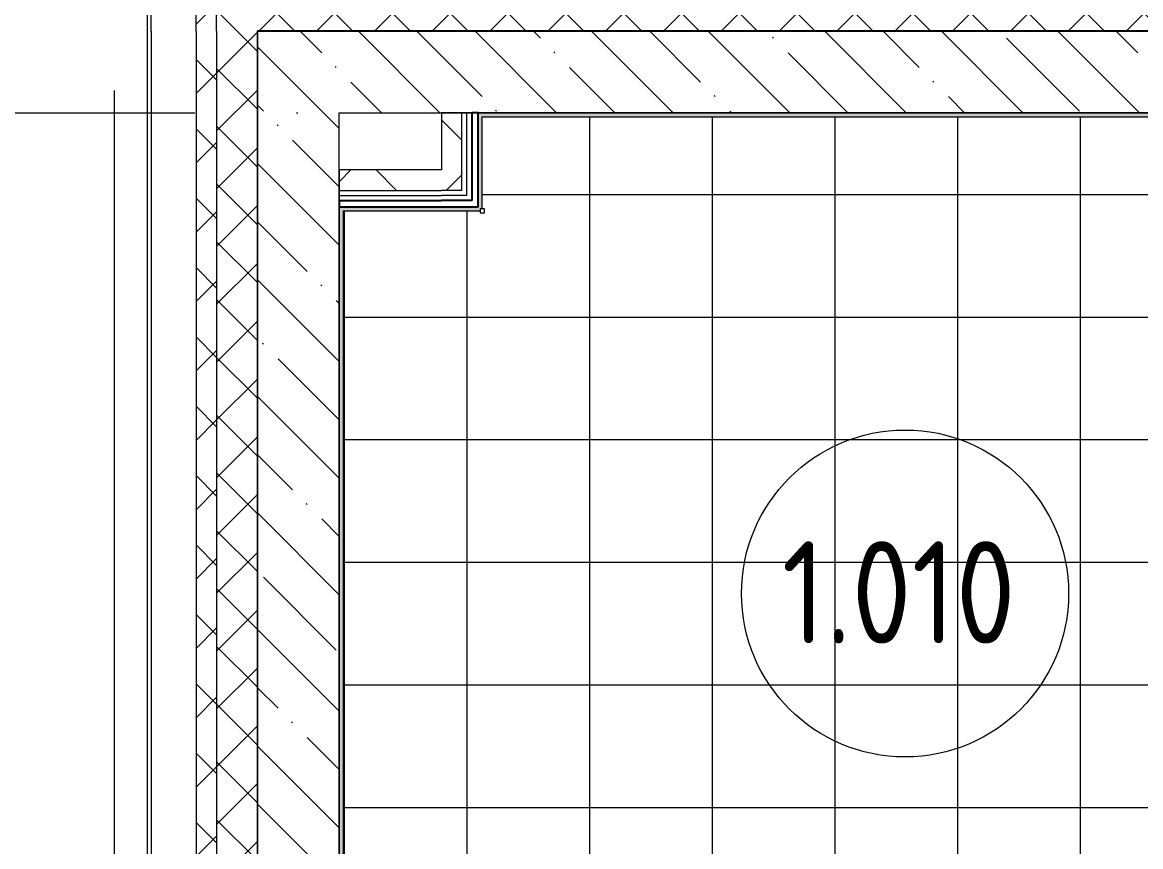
# Model space of a CAD drawing. Header units: millimetres. Extents: x -4370 to 196781, y -4577 to 61202.
# Drawn here: x 13025 to 15760, y 56579 to 58596 of the extents above; entities that cross this region are included whole.
import ezdxf

# ---------------------------------------------------------------- set-up
doc = ezdxf.new("R2010")
doc.units = ezdxf.units.MM
doc.linetypes.add('ADSK_Линия сетки', pattern=[2500, 2000, -250, 0, -250])
for name, color, linetype, lineweight in [('A-AREA-____-IDEN', 2, 'Continuous', 20), ('A-FLOR-____-PATT', 8, 'Continuous', 9), ('A-WALL-____-MCUT', 113, 'Continuous', 9), ('A-WALL-____-PATT', 111, 'Continuous', 9), ('A-WALL-FNSH-MCUT', 113, 'Continuous', 9), ('S-COLS-____-MCUT', 52, 'Continuous', 9), ('S-COLS-____-OTLN', 52, 'Continuous', 9), ('S-GRID-____-OTLN', 1, 'Continuous', 9)]:
    doc.layers.add(name, color=color, linetype=linetype, lineweight=lineweight)
doc.styles.add('GOST Common_1', font='GOST_Common.ttf', dxfattribs={"width": 0.9, "height": 250})
pattern_1 = [(135, (0, 0), (-142.5612, -142.5612), []), (135, (142.56, 0), (-142.5612, -142.5612), [252.016, -50.403, 3.353, -47.05])]
pattern_2 = [(45, (0, 0), (-70.71068, 70.71068), []), (135, (0, 0), (-70.71068, -70.71068), [])]
pattern_3 = [(45, (0, 0), (-141.42136, 141.42136), []), (135, (0, 0), (-141.42136, -141.42136), [])]

# ---------------------------------------------------------------- blocks, each defined once
blk = doc.blocks.new('0083_СОШ675_АР_R22_rvt-1-О_АИ_ПП_0_000_Целиком')
at = {"layer": 'A-WALL-____-PATT', "lineweight": 5}
h = blk.add_hatch(dxfattribs=at)
h.set_pattern_fill('FP_1', color=10, style=0, pattern_type=2)
h.set_pattern_definition([(135, (0, 0), (-84.85281, -84.85281), []), (225, (0, 0), (84.85281, -84.85281), [])])
h.paths.add_polyline_path([(13500, 55725), (13500, 58675), (13450, 58675), (13450, 55725), (13483.1, 55725)])
h = blk.add_hatch(dxfattribs=at)
h.set_pattern_fill('FP_6', color=10, style=0, pattern_type=2)
h.set_pattern_definition(pattern_2)
h.paths.add_polyline_path([(69260, 58575), (69260, 58675), (63140.2, 58675), (63140.2, 58575), (69058, 58575)])
h.paths.add_polyline_path([(61700.2, 58575), (61700.2, 58675), (61290, 58675), (61290, 58575), (61606.6, 58575)])
h.paths.add_polyline_path([(60150, 58575), (60150, 58675), (52970, 58675), (52970, 58575), (59250, 58575)])
h.paths.add_polyline_path([(51070, 58575), (51480, 58575), (51480, 58675), (51070, 58675)])
h.paths.add_polyline_path([(49808.6, 58575), (49930, 58575), (49930, 58675), (48670, 58675), (48670, 58575), (49650, 58575)])
h.paths.add_polyline_path([(45630, 58575), (45630, 58675), (44320.2, 58675), (44320.2, 58575), (45462, 58575)])
h.paths.add_polyline_path([(40850, 58575), (41280.2, 58575), (41280.2, 58675), (39970, 58675), (39970, 58575), (40494.4, 58575)])
h.paths.add_polyline_path([(38070, 58575), (38480, 58575), (38480, 58675), (38070, 58675)])
h.paths.add_polyline_path([(36350, 58575), (36930, 58575), (36930, 58675), (35620, 58675), (35620, 58575), (36147.7, 58575)])
h.paths.add_polyline_path([(32580, 58575), (32580, 58675), (31270, 58675), (31270, 58575), (31801.1, 58575)])
h.paths.add_polyline_path([(28230, 58575), (28230, 58675), (24015, 58675), (24015, 58575), (28075.4, 58575)])
h.paths.add_polyline_path([(22025, 58575), (22525, 58575), (22525, 58675), (22025, 58675)])
h.paths.add_polyline_path([(20885, 58575), (20885, 58675), (13500, 58675), (13500, 58575), (19382.1, 58575)])
h = blk.add_hatch(dxfattribs=at)
h.set_pattern_fill('FP_6', color=10, style=0, pattern_type=2)
h.set_pattern_definition(pattern_2)
h.paths.add_polyline_path([(13600, 55675), (13600, 58575), (13500, 58575), (13500, 55675)])
h = blk.add_hatch(dxfattribs=at)
h.set_pattern_fill('FP_3', color=10, style=0, pattern_type=2)
h.set_pattern_definition(pattern_1)
h.paths.add_polyline_path([(13600, 54675), (13800, 54675), (13800, 58575.1), (13600, 58575.1), (13600, 54799.8)])
h = blk.add_hatch(dxfattribs=at)
h.set_pattern_fill('FP_3', color=10, style=0, pattern_type=2)
h.set_pattern_definition(pattern_1)
h.paths.add_polyline_path([(21905, 58375.1), (22645, 58375.1), (22645, 58575.1), (21905, 58575.1)])
h.paths.add_polyline_path([(21005, 58375.1), (21005, 58575.1), (13800, 58575.1), (13800, 58375.1), (19382.1, 58375.1)])
h = blk.add_hatch(dxfattribs=at)
h.set_pattern_fill('FP_56', color=252, style=0, pattern_type=2)
h.set_pattern_definition(pattern_3)
h.paths.add_polyline_path([(14099.9, 58185), (14099.9, 58375), (14049.9, 58375), (14049.9, 58185)])
h = blk.add_hatch(dxfattribs=at)
h.set_pattern_fill('FP_56', color=252, style=0, pattern_type=2)
h.set_pattern_definition(pattern_3)
h.paths.add_polyline_path([(14049.9, 58185), (14049.9, 58235), (13800, 58235), (13800, 58185)])
at = {"layer": 'A-WALL-____-MCUT', "color": 10, "lineweight": 5}
for p, q in [((13340, 58575), (13340, 58675)), ((13450, 58575), (13450, 58675)), ((13500, 58575), (13500, 58675)), ((13340, 58575), (13340, 55845)), ((13450, 58575), (13450, 55845)), ((13500, 58575), (13500, 55845)), ((14112.4, 58172.5), (14112.4, 58375)), ((13800, 58172.5), (14049.9, 58172.5)), ((14099.9, 58172.5), (14049.9, 58172.5)), ((14112.4, 58172.5), (14099.9, 58172.5))]:
    blk.add_line(p, q, dxfattribs=at)
at = {"layer": 'A-WALL-____-MCUT', "color": 50, "lineweight": 13}
for p, q in [((13600, 58575.1), (13600, 54675)), ((13800, 58575.1), (13600, 58575.1)), ((20885, 58575.1), (13800, 58575.1)), ((13800, 58575), (20885, 58575)), ((13800, 58375.1), (16310, 58375.1)), ((13800, 54675), (13800, 58375.1)), ((14049.9, 58375), (14049.9, 58235)), ((14099.9, 58375), (14049.9, 58375)), ((14099.9, 58185), (14099.9, 58375)), ((14049.9, 58235), (13800, 58235)), ((13800, 58235), (13800, 58185)), ((13800, 58185), (14049.9, 58185)), ((14099.9, 58185), (14049.9, 58185))]:
    blk.add_line(p, q, dxfattribs=at)
at = {"layer": 'A-WALL-____-MCUT', "color": 90}
for p, q in [((13600, 58575), (13800, 58575)), ((13600, 55845), (13600, 58575))]:
    blk.add_line(p, q, dxfattribs=at)
at = {"layer": 'A-WALL-____-MCUT', "color": 130, "lineweight": 25}
for p, q in [((14139.9, 58375), (14124.9, 58375)), ((14124.9, 58160), (14124.9, 58375)), ((14139.9, 58145), (14139.9, 58375)), ((13800, 58160), (13800, 58145)), ((13800, 58160), (14049.9, 58160)), ((14112.4, 58160), (14049.9, 58160)), ((14124.9, 58160), (14112.4, 58160)), ((13800, 58145), (14049.9, 58145)), ((14049.9, 58145), (14099.9, 58145)), ((14099.9, 58145), (14112.4, 58145)), ((14112.4, 58145), (14124.9, 58145)), ((14124.9, 58145), (14139.9, 58145))]:
    blk.add_line(p, q, dxfattribs=at)
at = {"layer": 'A-WALL-FNSH-MCUT', "color": 90}
for p, q in [((13330, 58675), (13330, 58575)), ((13330, 58575), (13330, 55845)), ((14112.4, 58375), (14099.9, 58375)), ((14124.9, 58375), (14112.4, 58375)), ((13800, 58185), (13800, 58172.5)), ((13800, 58172.5), (13800, 58160))]:
    blk.add_line(p, q, dxfattribs=at)
blk = doc.blocks.new('BSC_Колонна _Прямоугольная - ПР-1_Профиль торцевой для плитки-3454341-О_АИ_ПП_0_000_Целиком')
at = {"layer": 'S-COLS-____-MCUT'}
for p, q in [((5, 5), (-5, 5)), ((-5, 5), (-5, -5)), ((5, -5), (5, 5)), ((-5, -5), (5, -5))]:
    blk.add_line(p, q, dxfattribs=at)
blk = doc.blocks.new('ADSK_Марка_Помещение_ОдноЗначение - Номер-159740-О_АИ_ПП_0_000_Целиком')
at = {"layer": 'A-AREA-____-IDEN'}
blk.add_circle((0, 0), 4, dxfattribs=at)

msp = doc.modelspace()

# ---------------------------------------------------------------- hatches: boundary and pattern name
at = {"layer": 'A-FLOR-____-PATT'}
h = msp.add_hatch(dxfattribs=at)
h.set_pattern_fill('FP_198', color=256, style=0, pattern_type=2)
h.set_pattern_definition([(0, (14712.5, 56675), (0, 300), []), (90, (14712.5, 56675), (-300, 2e-14), [])])
h.paths.add_polyline_path([(15760, 54795), (15760, 54805), (15799.978078, 54805), (15799.978078, 58365), (14149.906223, 58365), (14149.906223, 58140.000586), (14154.906223, 58140.000586), (14154.906223, 58130.000586), (14144.906223, 58130.000586), (14144.906223, 58135.000586), (13810.037745, 58135.000586), (13810.037745, 55965), (14655.037745, 55965), (14655.037745, 55970), (14665.037745, 55970), (14665.037745, 55960), (14660.037745, 55960), (14660.037745, 54805), (14710, 54805), (14710, 54795)])
h.paths.add_polyline_path([(14660.037745, 56069.865435), (14640.847258, 56069.865435), (14640.847258, 56269.865435), (14840.847258, 56269.865435), (14840.847258, 56069.865435), (14665.037745, 56069.865435)])
at = {"layer": 'A-WALL-____-PATT'}
for points in [[(14139.906223, 58135.000586), (14144.906223, 58135.000586), (14144.906223, 58140.000586), (14149.906223, 58140.000586), (14149.906223, 58375), (14139.906223, 58375), (14139.906223, 58145.000586)], [(15799.978078, 58365), (15809.978078, 58365), (15809.978078, 58375), (14149.906223, 58375), (14149.906223, 58365), (15656.404204, 58365)], [(13800.037745, 55965), (13810.037745, 55965), (13810.037745, 58145.000586), (13800.037745, 58145.000586), (13800.037745, 57109.900929)], [(14139.906223, 58135.000586), (14139.906223, 58145.000586), (13810.037745, 58145.000586), (13810.037745, 58135.000586)]]:
    msp.add_hatch(color=7, dxfattribs=at).paths.add_polyline_path(points)

# ---------------------------------------------------------------- linework, layer by layer
at = {"layer": 'A-WALL-____-MCUT', "color": 7}
for p, q in [((14139.906223, 58375), (14139.906223, 58145.000586)), ((15809.978078, 58375), (14139.906223, 58375)), ((14149.906223, 58140.000586), (14149.906223, 58365)), ((14149.906223, 58365), (15799.978078, 58365)), ((13800.037745, 58145.000586), (13800.037745, 55955)), ((14139.906223, 58145.000586), (13800.037745, 58145.000586)), ((13810.037745, 55965), (13810.037745, 58135.000586)), ((13810.037745, 58135.000586), (14144.906223, 58135.000586))]:
    msp.add_line(p, q, dxfattribs=at)
at = {"layer": 'S-GRID-____-OTLN', "linetype": 'ADSK_Линия сетки'}
for p, q in [((13250, -3572.657751), (13250, 60644.999414)), ((-3553.763124, 58375.000586), (155078.554077, 58375.000586))]:
    msp.add_line(p, q, dxfattribs=at)

# ---------------------------------------------------------------- block references
at = {"lineweight": 5}
msp.add_blockref('0083_СОШ675_АР_R22_rvt-1-О_АИ_ПП_0_000_Целиком', (0, 0), dxfattribs=at)
at = {"layer": 'A-AREA-____-IDEN', "xscale": 99.99999999999993, "yscale": 99.99999999999993, "zscale": 99.99999999999993}
msp.add_blockref('ADSK_Марка_Помещение_ОдноЗначение - Номер-159740-О_АИ_ПП_0_000_Целиком', (15183.849645, 57198.761683), dxfattribs=at)
at = {"layer": 'S-COLS-____-OTLN'}
msp.add_blockref('BSC_Колонна _Прямоугольная - ПР-1_Профиль торцевой для плитки-3454341-О_АИ_ПП_0_000_Целиком', (14149.906223, 58135.000586), dxfattribs=at)

# ---------------------------------------------------------------- texts
at = {"layer": 'A-AREA-____-IDEN', "lineweight": 9, "insert": (14882.342388, 57326.486755), "char_height": 250, "width": 743.1643125, "attachment_point": 1, "style": 'GOST Common_1'}
msp.add_mtext('1.010', dxfattribs=at)

doc.saveas('drawing.dxf')
